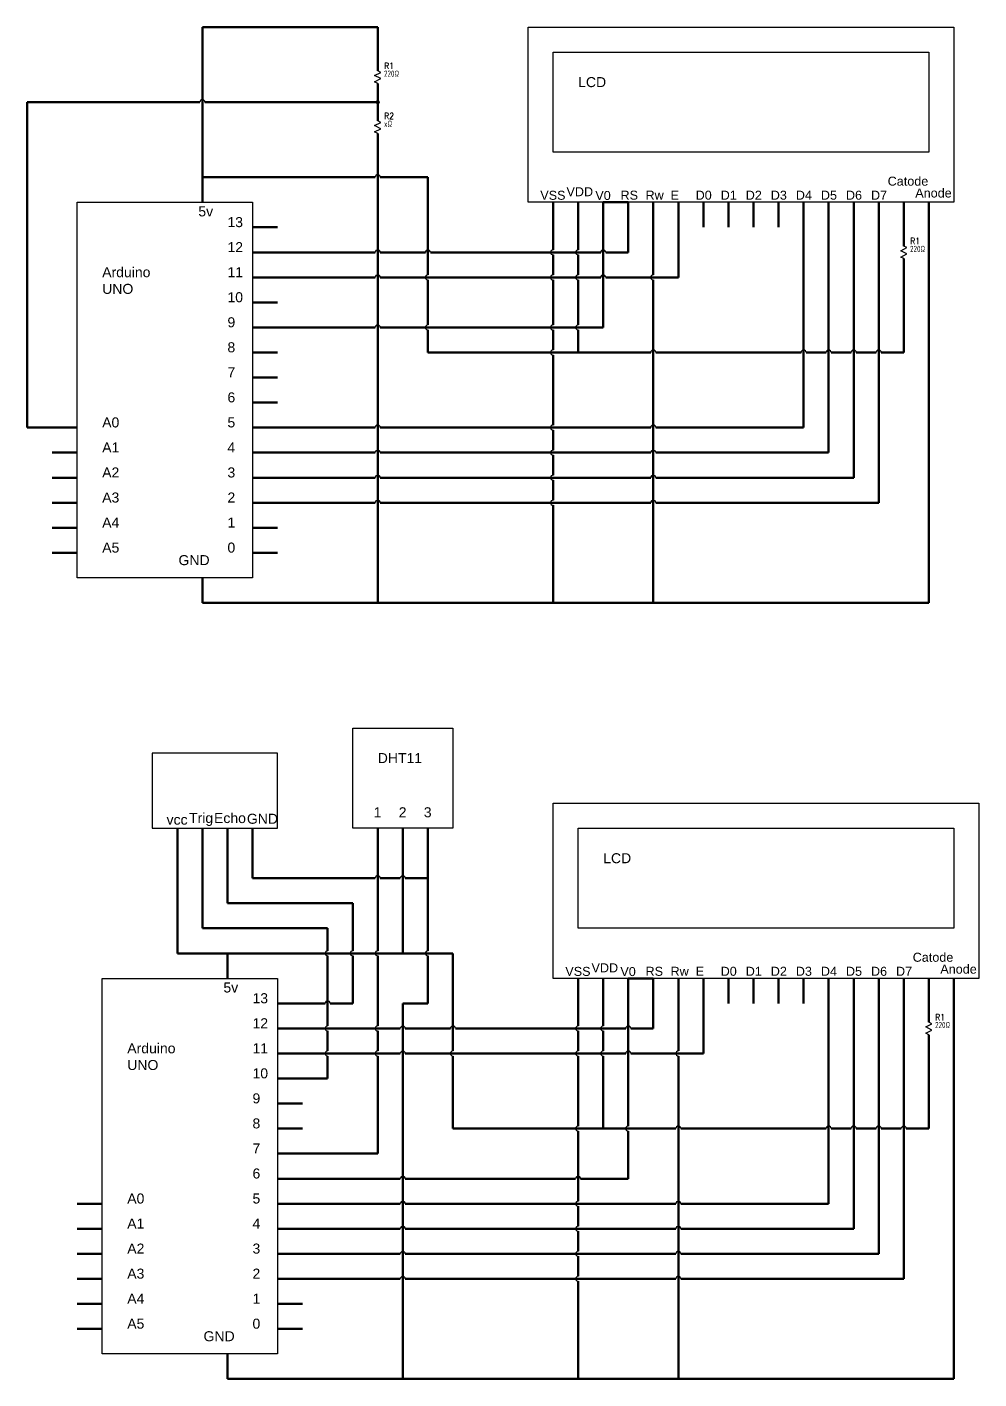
# Model space of a CAD drawing. Header units: inches. Extents: x -7.5 to 54, y 10 to 89.3.
# Drawn here: x 35 to 54, y 21.5 to 48.5 of the extents above; entities that cross this region are included whole.
import ezdxf
from ezdxf.enums import TextEntityAlignment as Align

# ---------------------------------------------------------------- set-up
doc = ezdxf.new("R2010")
doc.units = ezdxf.units.IN
doc.header["$MEASUREMENT"] = 0
for name, color, linetype in [('MISC', 7, 'Continuous'), ('SYMS', 7, 'Continuous'), ('TAGS', 150, 'Continuous'), ('WIRES', 7, 'Continuous')]:
    doc.layers.add(name, color=color, linetype=linetype)
doc.styles.get("Standard").update_dxf_attribs({"font": 'arial.ttf'})
doc.styles.add('WD', font='romans.shx')

# ---------------------------------------------------------------- blocks, each defined once
blk = doc.blocks.new('VRE1')
for p, q in [((-0.062, 0.031), (0.062, 0.094)), ((0.062, -0.031), (-0.062, 0.031)), ((0.062, 0.094), (0, 0.125)), ((-0.062, -0.094), (0.062, -0.031)), ((0, -0.125), (-0.062, -0.094))]:
    blk.add_line(p, q)
at = {"style": 'WD'}
for tag, p, width in [('INST', (0.219, 0.488), 0.7), ('TAG1', (0.127, 0.162), 0.9), ('LOC', (0.219, 0.318), 0.7), ('RATING1', (0.125, 0.006), 0.7), ('RATING2', (0.125, -0.151), 0.7), ('DESC1', (0.129, -0.307), 0.7), ('DESC2', (0.129, -0.463), 0.7)]:
    blk.add_attdef(tag, p, '', height=0.125, dxfattribs=dict(at, width=width))
at = {"linetype": 'Continuous', "style": 'WD', "flags": 8}
blk.add_attdef('TERM01', text='', height=0.125, dxfattribs=at).set_placement((-0.055, 0.144), align=Align.RIGHT)
at = {"style": 'WD', "flags": 9}
blk.add_attdef('FAMILY', (-0.184, 0.08), '', height=0.01, rotation=90, dxfattribs=at)
at = {"linetype": 'Continuous', "style": 'WD', "flags": 9}
for tag, p in [('CAT', (-0.139, 0.105)), ('MFG', (-0.12, 0.103)), ('ASSYCODE', (-0.094, 0.094))]:
    blk.add_attdef(tag, text='', height=0.01, rotation=90, dxfattribs=at).set_placement(p, align=Align.CENTER)
at = {"color": 7, "style": 'WD', "flags": 1}
for tag, p in [('X2TERM01', (0, 0.125)), ('X8TERM02', (0, -0.125))]:
    blk.add_attdef(tag, p, '', height=0.0125, dxfattribs=at)
at = {"linetype": 'Continuous', "style": 'WD', "flags": 8}
blk.add_attdef('TERM02', text='', height=0.125, dxfattribs=at).set_placement((-0.041, -0.151), align=Align.TOP_RIGHT)
blk = doc.blocks.new('WDDOT')
for radius in [0.03, 0.0187, 0.00929]:
    blk.add_circle((0, 0), radius)

msp = doc.modelspace()

# ---------------------------------------------------------------- linework, layer by layer
for points in [[(45, 45), (45, 48.5), (53.5, 48.5), (53.5, 45)], [(45.5, 46), (45.5, 48), (53, 48), (53, 46)], [(36, 45), (39.5, 45), (39.5, 37.5), (36, 37.5)], [(36, 45), (39.5, 45), (39.5, 37.5), (36, 37.5)], [(41.5, 34.5), (43.5, 34.5), (43.5, 32.5), (41.5, 32.5)], [(40, 34), (37.5, 34), (37.5, 32.5), (40, 32.5)], [(45.5, 29.5), (45.5, 33), (54, 33), (54, 29.5)], [(46, 30.5), (46, 32.5), (53.5, 32.5), (53.5, 30.5)], [(36.5, 29.5), (40, 29.5), (40, 22), (36.5, 22)], [(36.5, 29.5), (40, 29.5), (40, 22), (36.5, 22)]]:
    msp.add_lwpolyline(points, close=True)
at = {"layer": 'WIRES', "color": 1, "lineweight": 50}
for p, q in [((38.5, 45.5), (38.5, 48.5)), ((38.5, 48.5), (42, 48.5)), ((42, 48.5), (42, 47.625)), ((38.5, 45), (38.5, 45.5)), ((38.5, 45.5), (41.95, 45.5)), ((42.05, 45.5), (43, 45.5)), ((43, 45.5), (43, 43.55)), ((46, 44.5), (46, 45)), ((52.5, 45), (52.5, 44.5)), ((46, 44.5), (46, 44.05)), ((52.5, 44.5), (52.5, 44.125)), ((46, 43.95), (46, 43.55)), ((52.5, 43.875), (52.5, 43.5)), ((52.5, 42), (52.5, 43.5)), ((43, 43.45), (43, 42.55)), ((46, 43.45), (46, 42.55)), ((43, 42.45), (43, 42)), ((46, 42.45), (46, 42)), ((43, 42), (47.45, 42)), ((47.55, 42), (50.45, 42)), ((50.55, 42), (50.95, 42)), ((51.05, 42), (51.45, 42)), ((51.55, 42), (51.95, 42)), ((52.05, 42), (52.5, 42)), ((38, 32), (38, 30)), ((42.5, 32), (42.5, 30)), ((39, 30), (38, 30)), ((39, 29.5), (39, 30)), ((39, 30), (42.45, 30)), ((42, 30), (43, 30)), ((42.55, 30), (43.5, 30)), ((43.5, 30), (43.5, 28.05)), ((46.5, 29), (46.5, 29.5)), ((53, 29.5), (53, 29)), ((46.5, 29), (46.5, 28.55)), ((53, 29), (53, 28.625)), ((46.5, 28.45), (46.5, 28.05)), ((53, 28.375), (53, 28)), ((43.5, 27.95), (43.5, 27.05)), ((46.5, 27.95), (46.5, 27.05)), ((53, 26.5), (53, 28)), ((43.5, 27.5), (43.5, 26.5)), ((46.5, 27.5), (46.5, 26.5)), ((43.5, 26.5), (47.95, 26.5)), ((48.05, 26.5), (50.95, 26.5)), ((51.05, 26.5), (51.45, 26.5)), ((51.55, 26.5), (51.95, 26.5)), ((52.05, 26.5), (52.45, 26.5)), ((52.55, 26.5), (53, 26.5))]:
    msp.add_line(p, q, dxfattribs=at)
at = {"layer": 'WIRES', "lineweight": 50}
for p, q in [((42, 47.375), (42, 47)), ((42, 46.625), (42, 47)), ((42, 45), (42, 46.375)), ((38.5, 45), (38.5, 45.5)), ((42, 41), (42, 45)), ((45.5, 44.5), (45.5, 45)), ((46.5, 45), (47, 45)), ((47.5, 44.5), (47.5, 45)), ((48.5, 44.5), (48.5, 45)), ((49, 44.5), (49, 45)), ((49.5, 44.5), (49.5, 45)), ((50, 44.5), (50, 45)), ((53, 45), (53, 44.5)), ((39.5, 44.5), (40, 44.5)), ((39.5, 44.5), (40, 44.5)), ((45.5, 44.5), (45.5, 44.05)), ((47.5, 44.5), (47.5, 43.55)), ((53, 44.5), (53, 37)), ((45.5, 43.95), (45.5, 43.55)), ((45.5, 43.45), (45.5, 42.55)), ((47.5, 43.45), (47.5, 37)), ((39.5, 43), (40, 43)), ((39.5, 43), (40, 43)), ((45.5, 42.45), (45.5, 42.05)), ((39.5, 42), (40, 42)), ((39.5, 42), (40, 42)), ((45.5, 41.95), (45.5, 40.55)), ((39.5, 41.5), (40, 41.5)), ((39.5, 41.5), (40, 41.5)), ((42, 41.219), (42, 37)), ((39.5, 41), (40, 41)), ((39.5, 41), (40, 41)), ((35.5, 40.5), (35, 40.5)), ((36, 40.5), (35.5, 40.5)), ((45.5, 40.45), (45.5, 40.05)), ((36, 40), (35.5, 40)), ((36, 40), (35.5, 40)), ((45.5, 39.95), (45.5, 39.55)), ((36, 39.5), (35.5, 39.5)), ((36, 39.5), (35.5, 39.5)), ((45.5, 39.45), (45.5, 39.05)), ((36, 39), (35.5, 39)), ((36, 39), (35.5, 39)), ((45.5, 38.95), (45.5, 37)), ((36, 38.5), (35.5, 38.5)), ((36, 38.5), (35.5, 38.5)), ((39.5, 38.5), (40, 38.5)), ((39.5, 38.5), (40, 38.5)), ((36, 38), (35.5, 38)), ((36, 38), (35.5, 38)), ((39.5, 38), (40, 38)), ((39.5, 38), (40, 38)), ((38.5, 37.5), (38.5, 37)), ((38.5, 37.5), (38.5, 37)), ((42, 37), (38.5, 37)), ((42, 37), (43, 37)), ((47.5, 37), (42.55, 37)), ((53, 37), (47.5, 37)), ((38, 32.5), (38, 32)), ((38.5, 32.5), (38.5, 32)), ((39, 32.5), (39, 32)), ((39.5, 32.5), (39.5, 32)), ((42, 32.5), (42, 32)), ((42.5, 32.5), (42.5, 32)), ((43, 32.5), (43, 32)), ((39.5, 32), (39.5, 31.5)), ((43, 30.05), (43, 32)), ((39.5, 31.5), (41.95, 31.5)), ((42.05, 31.5), (42.45, 31.5)), ((42.55, 31.5), (43, 31.5)), ((43, 29), (43, 29.95)), ((46, 29), (46, 29.5)), ((47, 29.5), (47.5, 29.5)), ((48, 29), (48, 29.5)), ((49, 29), (49, 29.5)), ((49.5, 29), (49.5, 29.5)), ((50, 29), (50, 29.5)), ((50.5, 29), (50.5, 29.5)), ((53.5, 29.5), (53.5, 29)), ((42.5, 25.5), (42.5, 29)), ((42.5, 29), (43, 29)), ((46, 29), (46, 28.55)), ((48, 29), (48, 28.05)), ((53.5, 29), (53.5, 21.5)), ((46, 28.45), (46, 28.05)), ((46, 27.95), (46, 27.05)), ((48, 27.95), (48, 21.5)), ((46, 26.95), (46, 27.5)), ((40, 27), (40.5, 27)), ((46, 26.95), (46, 26.55)), ((40, 26.5), (40.5, 26.5)), ((40, 26.5), (40.5, 26.5)), ((46, 26.45), (46, 25.05)), ((42.5, 25.719), (42.5, 21.5)), ((36.5, 25), (36, 25)), ((36.5, 25), (36, 25)), ((46, 24.95), (46, 24.55)), ((36.5, 24.5), (36, 24.5)), ((36.5, 24.5), (36, 24.5)), ((46, 24.45), (46, 24.05)), ((36.5, 24), (36, 24)), ((36.5, 24), (36, 24)), ((46, 23.95), (46, 23.55)), ((36.5, 23.5), (36, 23.5)), ((36.5, 23.5), (36, 23.5)), ((46, 23.45), (46, 21.5)), ((36.5, 23), (36, 23)), ((36.5, 23), (36, 23)), ((40, 23), (40.5, 23)), ((40, 23), (40.5, 23)), ((36.5, 22.5), (36, 22.5)), ((36.5, 22.5), (36, 22.5)), ((40, 22.5), (40.5, 22.5)), ((40, 22.5), (40.5, 22.5)), ((39, 22), (39, 21.5)), ((39, 22), (39, 21.5)), ((42.5, 21.5), (39, 21.5)), ((42.5, 21.5), (43.5, 21.5)), ((48, 21.5), (43.05, 21.5)), ((53.5, 21.5), (48, 21.5))]:
    msp.add_line(p, q, dxfattribs=at)
at = {"layer": 'WIRES', "color": 4, "lineweight": 50}
for p, q in [((35, 40.5), (35, 47)), ((35, 47), (38.45, 47)), ((38.55, 47), (42, 47)), ((47, 44.5), (47, 45)), ((52, 45), (52, 44.5)), ((47, 44), (47, 44.5)), ((52, 39), (52, 44.5)), ((39.5, 44), (40, 44)), ((40, 44), (41.95, 44)), ((42.05, 44), (42.95, 44)), ((43.05, 44), (45.95, 44)), ((45.5, 44), (46.45, 44)), ((46.55, 44), (47, 44)), ((35.5, 40.5), (35, 40.5)), ((36, 40.5), (35.5, 40.5)), ((39.5, 39), (40, 39)), ((40, 39), (41.95, 39)), ((42.05, 39), (47.45, 39)), ((47.55, 39), (52, 39)), ((47.5, 29), (47.5, 29.5)), ((52.5, 29.5), (52.5, 29)), ((47.5, 28.5), (47.5, 29)), ((52.5, 23.5), (52.5, 29)), ((40, 28.5), (40.5, 28.5)), ((40.5, 28.5), (42.45, 28.5)), ((42.55, 28.5), (43.45, 28.5)), ((43.55, 28.5), (46.45, 28.5)), ((46, 28.5), (46.95, 28.5)), ((47.05, 28.5), (47.5, 28.5)), ((40, 23.5), (40.5, 23.5)), ((40.5, 23.5), (42.45, 23.5)), ((42.55, 23.5), (47.95, 23.5)), ((48.05, 23.5), (52.5, 23.5))]:
    msp.add_line(p, q, dxfattribs=at)
at = {"layer": 'WIRES', "color": 3, "lineweight": 50}
for p, q in [((46.5, 44.5), (46.5, 45)), ((51.5, 45), (51.5, 44.5)), ((46.5, 44.5), (46.5, 42.5)), ((51.5, 39.5), (51.5, 44.5)), ((39.5, 42.5), (40, 42.5)), ((41.95, 42.5), (40, 42.5)), ((46.5, 42.5), (42.05, 42.5)), ((39.5, 39.5), (40, 39.5)), ((40, 39.5), (41.95, 39.5)), ((42.05, 39.5), (47.45, 39.5)), ((47.55, 39.5), (51.5, 39.5)), ((47, 29), (47, 29.5)), ((52, 29.5), (52, 29)), ((47, 29), (47, 27)), ((52, 24), (52, 29)), ((47, 26.55), (47, 27)), ((47, 25.5), (47, 26.45)), ((40, 25.5), (40.5, 25.5)), ((40.5, 25.5), (42.45, 25.5)), ((42.55, 25.5), (45.95, 25.5)), ((46.05, 25.5), (47, 25.5)), ((40, 24), (40.5, 24)), ((40.5, 24), (42.45, 24)), ((42.55, 24), (47.95, 24)), ((48.05, 24), (52, 24))]:
    msp.add_line(p, q, dxfattribs=at)
at = {"layer": 'WIRES', "color": 5, "lineweight": 50}
for p, q in [((48, 44.5), (48, 45)), ((48, 43.5), (48, 44.5)), ((39.5, 43.5), (40, 43.5)), ((40, 43.5), (41.95, 43.5)), ((42.05, 43.5), (46.45, 43.5)), ((46.55, 43.5), (48, 43.5)), ((48.5, 29), (48.5, 29.5)), ((48.5, 28), (48.5, 29)), ((40, 28), (40.5, 28)), ((40.5, 28), (42.45, 28)), ((42.55, 28), (46.95, 28)), ((47.05, 28), (48.5, 28))]:
    msp.add_line(p, q, dxfattribs=at)
at = {"layer": 'WIRES', "color": 2, "lineweight": 50}
for p, q in [((50.5, 44.5), (50.5, 45)), ((50.5, 40.5), (50.5, 44.5)), ((39.5, 40.5), (40, 40.5)), ((40, 40.5), (41.95, 40.5)), ((42.05, 40.5), (47.45, 40.5)), ((47.55, 40.5), (50.5, 40.5)), ((39, 32), (39, 31)), ((41.5, 31), (39, 31)), ((41.5, 30.05), (41.5, 31)), ((41.5, 29), (41.5, 29.95)), ((51, 29), (51, 29.5)), ((40, 29), (40.5, 29)), ((40.5, 29), (40.95, 29)), ((41.05, 29), (41.5, 29)), ((51, 25), (51, 29)), ((40, 25), (40.5, 25)), ((40.5, 25), (42.45, 25)), ((42.55, 25), (47.95, 25)), ((48.05, 25), (51, 25))]:
    msp.add_line(p, q, dxfattribs=at)
at = {"layer": 'WIRES', "color": 30, "lineweight": 50, "true_color": 0xf26722}
for p, q in [((51, 44.5), (51, 45)), ((51, 40), (51, 44.5)), ((39.5, 40), (40, 40)), ((40, 40), (41.95, 40)), ((42.05, 40), (47.45, 40)), ((47.55, 40), (51, 40)), ((38.5, 32), (38.5, 30.5)), ((41, 30.5), (38.5, 30.5)), ((41, 30.05), (41, 30.5)), ((41, 28.55), (41, 29.95)), ((51.5, 29), (51.5, 29.5)), ((51.5, 24.5), (51.5, 29)), ((41, 28.05), (41, 28.45)), ((41, 27.5), (41, 27.95)), ((40, 27.5), (40.5, 27.5)), ((40.5, 27.5), (41, 27.5)), ((40, 24.5), (40.5, 24.5)), ((40.5, 24.5), (42.45, 24.5)), ((42.55, 24.5), (47.95, 24.5)), ((48.05, 24.5), (51.5, 24.5))]:
    msp.add_line(p, q, dxfattribs=at)
at = {"layer": 'WIRES', "color": 6, "lineweight": 50}
for p, q in [((42, 32), (42, 31)), ((42, 30.05), (42, 31)), ((42, 28.55), (42, 29.95)), ((42, 28.05), (42, 28.45)), ((42, 26), (42, 27.95)), ((40, 26), (40.5, 26)), ((41.5, 26), (40.5, 26)), ((41.5, 26), (42, 26))]:
    msp.add_line(p, q, dxfattribs=at)
at = {"layer": 'WIRES', "color": 4}
for centre in [(38.5, 47), (42, 44), (43, 44), (46.5, 44), (42, 39), (47.5, 39), (42.5, 28.5), (43.5, 28.5), (47, 28.5), (42.5, 23.5), (48, 23.5)]:
    msp.add_arc(centre, 0.05, 0, 180, dxfattribs=at)
at = {"layer": 'WIRES', "color": 1}
for centre, start, end in [((42, 45.5), 0, 180), ((46, 44), 90, 270), ((43, 43.5), 90, 270), ((46, 43.5), 90, 270), ((43, 42.5), 90, 270), ((46, 42.5), 90, 270), ((47.5, 42), 0, 180), ((50.5, 42), 0, 180), ((51, 42), 0, 180), ((51.5, 42), 0, 180), ((52, 42), 0, 180), ((46.5, 28.5), 90, 270), ((43.5, 28), 90, 270), ((46.5, 28), 90, 270), ((48, 26.5), 0, 180), ((51, 26.5), 0, 180), ((51.5, 26.5), 0, 180), ((52, 26.5), 0, 180), ((52.5, 26.5), 0, 180)]:
    msp.add_arc(centre, 0.05, start, end, dxfattribs=at)
at = {"layer": 'WIRES'}
for centre, start, end in [((45.5, 44), 90, 270), ((45.5, 43.5), 90, 270), ((47.5, 43.5), 90, 270), ((45.5, 42.5), 90, 270), ((45.5, 42), 90, 270), ((45.5, 40.5), 90, 270), ((45.5, 40), 90, 270), ((45.5, 39.5), 90, 270), ((45.5, 39), 90, 270), ((42, 31.5), 0, 180), ((42.5, 31.5), 0, 180), ((43, 30), 90, 270), ((46, 28.5), 90, 270), ((46, 28), 90, 270), ((48, 28), 90, 270), ((46, 26.5), 90, 270), ((46, 25), 90, 270), ((46, 24.5), 90, 270), ((46, 24), 90, 270), ((46, 23.5), 90, 270)]:
    msp.add_arc(centre, 0.05, start, end, dxfattribs=at)
at = {"layer": 'WIRES', "color": 5}
for centre in [(42, 43.5), (46.5, 43.5), (42.5, 28), (47, 28)]:
    msp.add_arc(centre, 0.05, 0, 180, dxfattribs=at)
at = {"layer": 'WIRES', "color": 3}
for centre, start, end in [((42, 42.5), 0, 180), ((42, 39.5), 0, 180), ((47.5, 39.5), 0, 180), ((47, 26.5), 90, 270), ((42.5, 25.5), 0, 180), ((46, 25.5), 0, 180), ((42.5, 24), 0, 180), ((48, 24), 0, 180)]:
    msp.add_arc(centre, 0.05, start, end, dxfattribs=at)
at = {"layer": 'WIRES', "color": 2}
for centre, start, end in [((42, 40.5), 0, 180), ((47.5, 40.5), 0, 180), ((41.5, 30), 90, 270), ((41, 29), 0, 180), ((42.5, 25), 0, 180), ((48, 25), 0, 180)]:
    msp.add_arc(centre, 0.05, start, end, dxfattribs=at)
at = {"layer": 'WIRES', "color": 30, "true_color": 0xf26722}
for centre, start, end in [((42, 40), 0, 180), ((47.5, 40), 0, 180), ((41, 30), 90, 270), ((41, 28.5), 90, 270), ((41, 28), 90, 270), ((42.5, 24.5), 0, 180), ((48, 24.5), 0, 180)]:
    msp.add_arc(centre, 0.05, start, end, dxfattribs=at)
at = {"layer": 'WIRES', "color": 6}
for centre in [(42, 30), (42, 28.5), (42, 28)]:
    msp.add_arc(centre, 0.05, 90, 270, dxfattribs=at)

# ---------------------------------------------------------------- block references
at = {"layer": 'SYMS'}
ref = msp.add_blockref('VRE1', (42, 47.5), dxfattribs=at)
ref.add_attrib('RATING1', '220Ω', (42.125, 47.506), dxfattribs={"layer": 'MISC', "height": 0.125, "style": 'WD', "width": 0.7})
ref.add_attrib('TAG1', 'R1', (42.127, 47.662), dxfattribs={"layer": 'TAGS', "height": 0.125, "style": 'WD', "width": 0.9})
msp.add_blockref('WDDOT', (42, 47), dxfattribs=at)
ref = msp.add_blockref('VRE1', (42, 46.5), dxfattribs=at)
ref.add_attrib('RATING1', 'xΩ', (42.125, 46.506), dxfattribs={"layer": 'MISC', "height": 0.125, "style": 'WD', "width": 0.7})
ref.add_attrib('TAG1', 'R2', (42.127, 46.662), dxfattribs={"layer": 'TAGS', "height": 0.125, "style": 'WD', "width": 0.9})
ref = msp.add_blockref('VRE1', (52.5, 44), dxfattribs=at)
ref.add_attrib('RATING1', '220Ω', (52.625, 44.006), dxfattribs={"layer": 'MISC', "height": 0.125, "style": 'WD', "width": 0.7})
ref.add_attrib('TAG1', 'R1', (52.627, 44.162), dxfattribs={"layer": 'TAGS', "height": 0.125, "style": 'WD', "width": 0.9})
ref = msp.add_blockref('VRE1', (53, 28.5), dxfattribs=at)
ref.add_attrib('RATING1', '220Ω', (53.125, 28.506), dxfattribs={"layer": 'MISC', "height": 0.125, "style": 'WD', "width": 0.7})
ref.add_attrib('TAG1', 'R1', (53.127, 28.662), dxfattribs={"layer": 'TAGS', "height": 0.125, "style": 'WD', "width": 0.9})

# ---------------------------------------------------------------- texts
at = {"attachment_point": 1}
for s, insert, char_height in [('{\\C256;\\c0;LCD}', (46, 47.5), 0.2), ('{\\C256;\\c0;Catode}', (52.178, 45.512), 0.18), ('{\\C256;\\c0;VSS}', (45.244, 45.23), 0.18), ('{\\C256;\\c0;VDD}', (45.767, 45.301), 0.18), ('{\\C256;\\c0;V0}', (46.343, 45.226), 0.18), ('{\\C256;\\c0;RS}', (46.845, 45.232), 0.18), ('{\\C256;\\c0;Rw}', (47.345, 45.232), 0.18), ('{\\C256;\\c0;E}', (47.845, 45.232), 0.18), ('{\\C256;\\c0;D0}', (48.345, 45.232), 0.18), ('{\\C256;\\c0;D1}', (48.845, 45.232), 0.18), ('{\\C256;\\c0;D2}', (49.345, 45.232), 0.18), ('{\\C256;\\c0;D3}', (49.845, 45.232), 0.18), ('{\\C256;\\c0;D4}', (50.345, 45.232), 0.18), ('{\\C256;\\c0;D5}', (50.845, 45.232), 0.18), ('{\\C256;\\c0;D6}', (51.345, 45.232), 0.18), ('{\\C256;\\c0;D7}', (51.845, 45.232), 0.18), ('{\\C256;\\c0;Anode}', (52.729, 45.275), 0.18), ('{\\C256;\\c0;5v}', (38.419, 44.918), 0.2), ('{\\C256;\\c0;5v}', (38.419, 44.918), 0.2), ('{\\C256;\\c0;13}', (39, 44.704), 0.2), ('{\\C256;\\c0;13}', (39, 44.704), 0.2), ('{\\C256;\\c0;12}', (39, 44.204), 0.2), ('{\\C256;\\c0;12}', (39, 44.204), 0.2), ('{\\C256;\\c0;Arduino UNO}', (36.5, 43.704), 0.2), ('{\\C256;\\c0;Arduino UNO}', (36.5, 43.704), 0.2), ('{\\C256;\\c0;11}', (39, 43.704), 0.2), ('{\\C256;\\c0;11}', (39, 43.704), 0.2), ('{\\C256;\\c0;10}', (39, 43.204), 0.2), ('{\\C256;\\c0;10}', (39, 43.204), 0.2), ('{\\C256;\\c0;9}', (39, 42.704), 0.2), ('{\\C256;\\c0;9}', (39, 42.704), 0.2), ('{\\C256;\\c0;8}', (39, 42.204), 0.2), ('{\\C256;\\c0;8}', (39, 42.204), 0.2), ('{\\C256;\\c0;7}', (39, 41.704), 0.2), ('{\\C256;\\c0;7}', (39, 41.704), 0.2), ('{\\C256;\\c0;6}', (39, 41.204), 0.2), ('{\\C256;\\c0;6}', (39, 41.204), 0.2), ('{\\C256;\\c0;A0}', (36.5, 40.704), 0.2), ('{\\C256;\\c0;A0}', (36.5, 40.704), 0.2), ('{\\C256;\\c0;5}', (39, 40.704), 0.2), ('{\\C256;\\c0;5}', (39, 40.704), 0.2), ('{\\C256;\\c0;A1}', (36.5, 40.204), 0.2), ('{\\C256;\\c0;A1}', (36.5, 40.204), 0.2), ('{\\C256;\\c0;4}', (39, 40.204), 0.2), ('{\\C256;\\c0;4}', (39, 40.204), 0.2), ('{\\C256;\\c0;A2}', (36.5, 39.704), 0.2), ('{\\C256;\\c0;A2}', (36.5, 39.704), 0.2), ('{\\C256;\\c0;3}', (39, 39.704), 0.2), ('{\\C256;\\c0;3}', (39, 39.704), 0.2), ('{\\C256;\\c0;A3}', (36.5, 39.204), 0.2), ('{\\C256;\\c0;A3}', (36.5, 39.204), 0.2), ('{\\C256;\\c0;2}', (39, 39.204), 0.2), ('{\\C256;\\c0;2}', (39, 39.204), 0.2), ('{\\C256;\\c0;A4}', (36.5, 38.704), 0.2), ('{\\C256;\\c0;A4}', (36.5, 38.704), 0.2), ('{\\C256;\\c0;1}', (39, 38.704), 0.2), ('{\\C256;\\c0;1}', (39, 38.704), 0.2), ('{\\C256;\\c0;A5}', (36.5, 38.204), 0.2), ('{\\C256;\\c0;A5}', (36.5, 38.204), 0.2), ('{\\C256;\\c0;0}', (39, 38.204), 0.2), ('{\\C256;\\c0;0}', (39, 38.204), 0.2), ('{\\C256;\\c0;GND}', (38.023, 37.953), 0.2), ('{\\C256;\\c0;GND}', (38.023, 37.953), 0.2), ('{\\C256;\\c0;DHT11}', (42, 34), 0.2), ('{\\C256;\\c0;vcc}', (37.785, 32.77), 0.2), ('{\\C256;\\c0;Trig}', (38.233, 32.804), 0.2), ('{\\C256;\\c0;Echo}', (38.732, 32.802), 0.2), ('{\\C256;\\c0;GND}', (39.388, 32.788), 0.2), ('{\\C256;\\c0;1}', (41.919, 32.918), 0.2), ('{\\C256;\\c0;2}', (42.419, 32.918), 0.2), ('{\\C256;\\c0;3}', (42.919, 32.918), 0.2), ('{\\C256;\\c0;LCD}', (46.5, 32), 0.2), ('{\\C256;\\c0;Catode}', (52.678, 30.012), 0.18), ('{\\C256;\\c0;VSS}', (45.744, 29.73), 0.18), ('{\\C256;\\c0;VDD}', (46.267, 29.801), 0.18), ('{\\C256;\\c0;V0}', (46.843, 29.726), 0.18), ('{\\C256;\\c0;RS}', (47.345, 29.732), 0.18), ('{\\C256;\\c0;Rw}', (47.845, 29.732), 0.18), ('{\\C256;\\c0;E}', (48.345, 29.732), 0.18), ('{\\C256;\\c0;D0}', (48.845, 29.732), 0.18), ('{\\C256;\\c0;D1}', (49.345, 29.732), 0.18), ('{\\C256;\\c0;D2}', (49.845, 29.732), 0.18), ('{\\C256;\\c0;D3}', (50.345, 29.732), 0.18), ('{\\C256;\\c0;D4}', (50.845, 29.732), 0.18), ('{\\C256;\\c0;D5}', (51.345, 29.732), 0.18), ('{\\C256;\\c0;D6}', (51.845, 29.732), 0.18), ('{\\C256;\\c0;D7}', (52.345, 29.732), 0.18), ('{\\C256;\\c0;Anode}', (53.229, 29.775), 0.18), ('{\\C256;\\c0;5v}', (38.919, 29.418), 0.2), ('{\\C256;\\c0;5v}', (38.919, 29.418), 0.2), ('{\\C256;\\c0;13}', (39.5, 29.204), 0.2), ('{\\C256;\\c0;13}', (39.5, 29.204), 0.2), ('{\\C256;\\c0;12}', (39.5, 28.704), 0.2), ('{\\C256;\\c0;12}', (39.5, 28.704), 0.2), ('{\\C256;\\c0;Arduino UNO}', (37, 28.204), 0.2), ('{\\C256;\\c0;Arduino UNO}', (37, 28.204), 0.2), ('{\\C256;\\c0;11}', (39.5, 28.204), 0.2), ('{\\C256;\\c0;11}', (39.5, 28.204), 0.2), ('{\\C256;\\c0;10}', (39.5, 27.704), 0.2), ('{\\C256;\\c0;10}', (39.5, 27.704), 0.2), ('{\\C256;\\c0;9}', (39.5, 27.204), 0.2), ('{\\C256;\\c0;9}', (39.5, 27.204), 0.2), ('{\\C256;\\c0;8}', (39.5, 26.704), 0.2), ('{\\C256;\\c0;8}', (39.5, 26.704), 0.2), ('{\\C256;\\c0;7}', (39.5, 26.204), 0.2), ('{\\C256;\\c0;7}', (39.5, 26.204), 0.2), ('{\\C256;\\c0;6}', (39.5, 25.704), 0.2), ('{\\C256;\\c0;6}', (39.5, 25.704), 0.2), ('{\\C256;\\c0;A0}', (37, 25.204), 0.2), ('{\\C256;\\c0;A0}', (37, 25.204), 0.2), ('{\\C256;\\c0;5}', (39.5, 25.204), 0.2), ('{\\C256;\\c0;5}', (39.5, 25.204), 0.2), ('{\\C256;\\c0;A1}', (37, 24.704), 0.2), ('{\\C256;\\c0;A1}', (37, 24.704), 0.2), ('{\\C256;\\c0;4}', (39.5, 24.704), 0.2), ('{\\C256;\\c0;4}', (39.5, 24.704), 0.2), ('{\\C256;\\c0;A2}', (37, 24.204), 0.2), ('{\\C256;\\c0;A2}', (37, 24.204), 0.2), ('{\\C256;\\c0;3}', (39.5, 24.204), 0.2), ('{\\C256;\\c0;3}', (39.5, 24.204), 0.2), ('{\\C256;\\c0;A3}', (37, 23.704), 0.2), ('{\\C256;\\c0;A3}', (37, 23.704), 0.2), ('{\\C256;\\c0;2}', (39.5, 23.704), 0.2), ('{\\C256;\\c0;2}', (39.5, 23.704), 0.2), ('{\\C256;\\c0;A4}', (37, 23.204), 0.2), ('{\\C256;\\c0;A4}', (37, 23.204), 0.2), ('{\\C256;\\c0;1}', (39.5, 23.204), 0.2), ('{\\C256;\\c0;1}', (39.5, 23.204), 0.2), ('{\\C256;\\c0;A5}', (37, 22.704), 0.2), ('{\\C256;\\c0;A5}', (37, 22.704), 0.2), ('{\\C256;\\c0;0}', (39.5, 22.704), 0.2), ('{\\C256;\\c0;0}', (39.5, 22.704), 0.2), ('{\\C256;\\c0;GND}', (38.523, 22.453), 0.2), ('{\\C256;\\c0;GND}', (38.523, 22.453), 0.2)]:
    msp.add_mtext_dynamic_manual_height_columns(s, width=0.48887, gutter_width=1, heights=[0], dxfattribs=dict(at, insert=insert, char_height=char_height))

doc.saveas('drawing.dxf')
